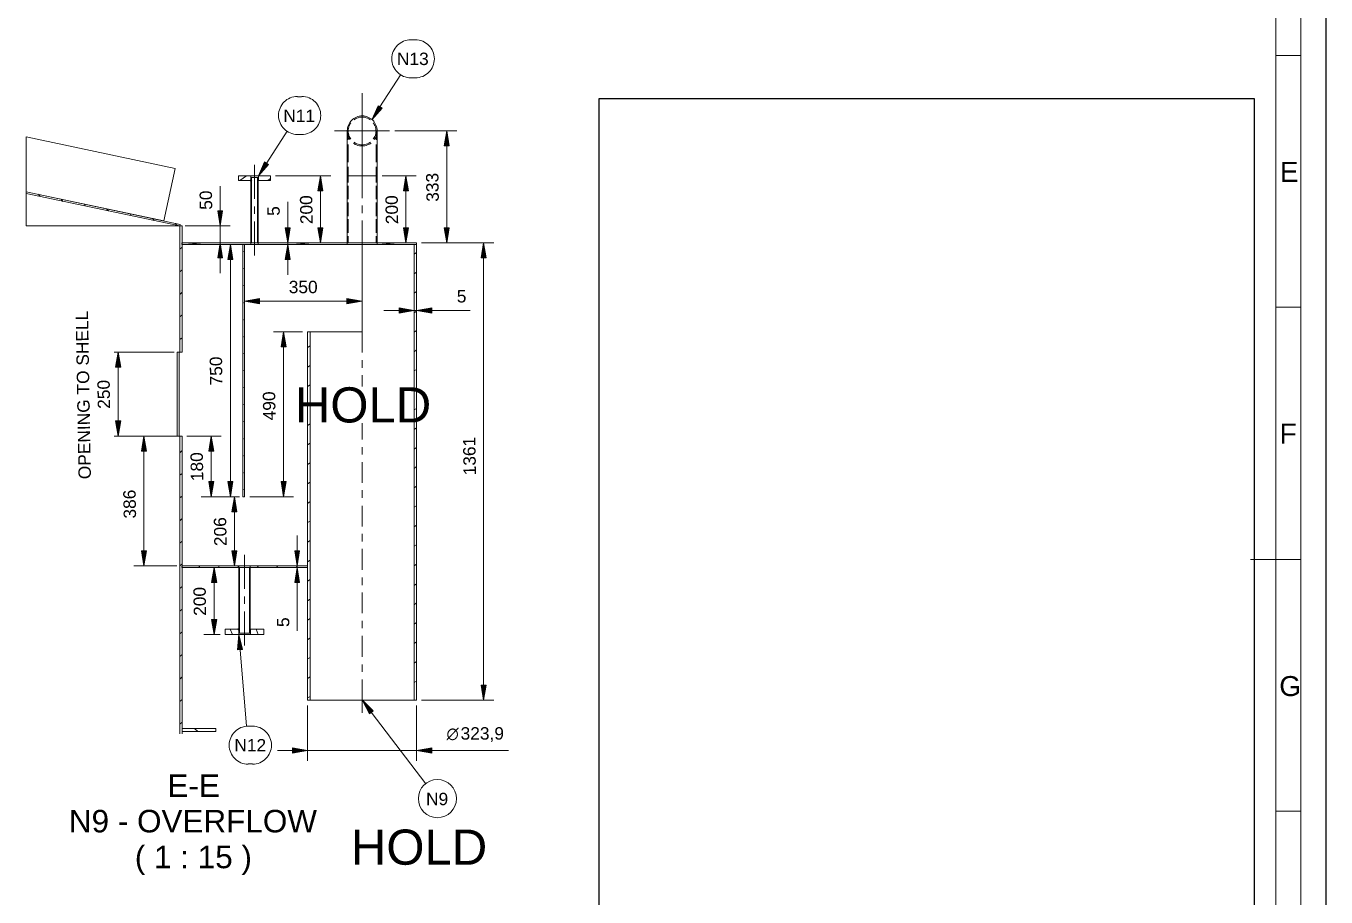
# Model space of a CAD drawing. Header units: millimetres. Extents: x 0 to 62767, y -13570 to 23963.
# Drawn here: x 17490 to 25227, y 6899 to 12084 of the extents above; entities that cross this region are included whole.
import ezdxf

# ---------------------------------------------------------------- set-up
doc = ezdxf.new("R2010")
doc.units = ezdxf.units.MM
picture_1 = doc.add_image_def('image1.jpg', size_in_pixel=(2555, 3985))

msp = doc.modelspace()

# ---------------------------------------------------------------- hatches: boundary and pattern name
h = msp.add_hatch(color=7)
h.dxf.hatch_style = 2
h.paths.add_polyline_path([(19584.762, 11609.523), (19548.571, 11525.715), (19609.523, 11594.286)])
h = msp.add_hatch(color=7)
h.dxf.hatch_style = 2
h.paths.add_polyline_path([(20007.618, 11369.524), (19994.285, 11459.047), (19979.048, 11369.524)])
h = msp.add_hatch(color=7)
h.dxf.hatch_style = 2
h.paths.add_polyline_path([(18908.571, 11276.19), (18872.38, 11192.381), (18933.332, 11259.047)])
h = msp.add_hatch(color=7)
edge = h.paths.add_edge_path()
edge.add_arc((18828.572, 11163.809), 7.619, 0, 360)
h = msp.add_hatch(color=7)
h.dxf.hatch_style = 2
h.paths.add_polyline_path([(19257.143, 11102.857), (19241.904, 11192.381), (19226.667, 11102.857)])
h = msp.add_hatch(color=7)
h.dxf.hatch_style = 2
h.paths.add_polyline_path([(19765.714, 11102.857), (19750.476, 11192.381), (19737.143, 11102.857)])
h = msp.add_hatch(color=7)
h.dxf.hatch_style = 2
h.paths.add_polyline_path([(18630.475, 10982.857), (18645.714, 10893.334), (18659.048, 10982.857)])
h = msp.add_hatch(color=7)
h.dxf.hatch_style = 2
h.paths.add_polyline_path([(19032.381, 10881.904), (19047.619, 10792.381), (19060.952, 10881.904)])
h = msp.add_hatch(color=7)
h.dxf.hatch_style = 2
h.paths.add_polyline_path([(19226.667, 10881.904), (19241.904, 10792.381), (19257.143, 10881.904)])
h = msp.add_hatch(color=7)
h.dxf.hatch_style = 2
h.paths.add_polyline_path([(19737.143, 10881.904), (19750.476, 10792.381), (19765.714, 10881.904)])
h = msp.add_hatch(color=7)
h.dxf.hatch_style = 2
h.paths.add_polyline_path([(19979.048, 10881.904), (19994.285, 10792.381), (20007.618, 10881.904)])
h = msp.add_hatch(color=7)
h.dxf.hatch_style = 2
h.paths.add_polyline_path([(18659.048, 10702.857), (18645.714, 10792.381), (18630.475, 10702.857)])
h = msp.add_hatch(color=7)
h.dxf.hatch_style = 2
h.paths.add_polyline_path([(18720, 10693.333), (18706.667, 10782.857), (18691.428, 10693.333)])
h = msp.add_hatch(color=7)
h.dxf.hatch_style = 2
h.paths.add_polyline_path([(19060.952, 10693.333), (19047.619, 10782.857), (19032.381, 10693.333)])
h = msp.add_hatch(color=7)
h.dxf.hatch_style = 2
h.paths.add_polyline_path([(20228.571, 10702.857), (20213.333, 10792.381), (20198.095, 10702.857)])
h = msp.add_hatch(color=7)
h.dxf.hatch_style = 2
h.paths.add_polyline_path([(18880, 10460.952), (18790.475, 10445.714), (18880, 10430.476)])
h = msp.add_hatch(color=7)
h.dxf.hatch_style = 2
h.paths.add_polyline_path([(19400, 10430.476), (19489.524, 10445.714), (19400, 10460.952)])
h = msp.add_hatch(color=7)
h.dxf.hatch_style = 2
h.paths.add_polyline_path([(19710.476, 10375.238), (19799.999, 10390.476), (19710.476, 10405.714)])
h = msp.add_hatch(color=7)
h.dxf.hatch_style = 2
h.paths.add_polyline_path([(19904.762, 10405.714), (19813.333, 10390.476), (19904.762, 10375.238)])
h = msp.add_hatch(color=7)
h.dxf.hatch_style = 2
h.paths.add_polyline_path([(19038.095, 10173.333), (19022.857, 10262.857), (19007.618, 10173.333)])
h = msp.add_hatch(color=7)
h.dxf.hatch_style = 2
h.paths.add_polyline_path([(18053.333, 10053.333), (18038.095, 10142.857), (18022.857, 10053.333)])
h = msp.add_hatch(color=7)
h.dxf.hatch_style = 2
h.paths.add_polyline_path([(18022.857, 9733.333), (18038.095, 9641.904), (18053.333, 9733.333)])
h = msp.add_hatch(color=7)
h.dxf.hatch_style = 2
h.paths.add_polyline_path([(18205.713, 9552.381), (18190.476, 9641.904), (18177.142, 9552.381)])
h = msp.add_hatch(color=7)
h.dxf.hatch_style = 2
h.paths.add_polyline_path([(18607.619, 9552.381), (18592.38, 9641.904), (18577.143, 9552.381)])
h = msp.add_hatch(color=7)
h.dxf.hatch_style = 2
h.paths.add_polyline_path([(18577.143, 9373.334), (18592.38, 9281.905), (18607.619, 9373.334)])
h = msp.add_hatch(color=7)
h.dxf.hatch_style = 2
h.paths.add_polyline_path([(18691.428, 9373.334), (18706.667, 9281.905), (18720, 9373.334)])
h = msp.add_hatch(color=7)
h.dxf.hatch_style = 2
h.paths.add_polyline_path([(19007.618, 9373.334), (19022.857, 9281.905), (19038.095, 9373.334)])
h = msp.add_hatch(color=7)
h.dxf.hatch_style = 2
h.paths.add_polyline_path([(18744.762, 9192.381), (18729.523, 9281.905), (18714.285, 9192.381)])
h = msp.add_hatch(color=7)
h.dxf.hatch_style = 2
h.paths.add_polyline_path([(18177.142, 8960), (18190.476, 8870.476), (18205.713, 8960)])
h = msp.add_hatch(color=7)
h.dxf.hatch_style = 2
h.paths.add_polyline_path([(18714.285, 8960), (18729.523, 8870.476), (18744.762, 8960)])
h = msp.add_hatch(color=7)
h.dxf.hatch_style = 2
h.paths.add_polyline_path([(19089.523, 8960), (19102.857, 8870.476), (19118.095, 8960)])
h = msp.add_hatch(color=7)
h.dxf.hatch_style = 2
h.paths.add_polyline_path([(18624.762, 8771.429), (18609.523, 8860.952), (18594.286, 8771.429)])
h = msp.add_hatch(color=7)
h.dxf.hatch_style = 2
h.paths.add_polyline_path([(19118.095, 8771.429), (19102.857, 8860.952), (19089.523, 8771.429)])
h = msp.add_hatch(color=7)
h.dxf.hatch_style = 2
h.paths.add_polyline_path([(18594.286, 8550.476), (18609.523, 8460.952), (18624.762, 8550.476)])
h = msp.add_hatch(color=7)
edge = h.paths.add_edge_path()
edge.add_arc((18756.19, 8493.333), 7.619, 0, 360)
h = msp.add_hatch(color=7)
h.dxf.hatch_style = 2
h.paths.add_polyline_path([(18779.047, 8373.334), (18756.19, 8460.952), (18748.571, 8369.523)])
h = msp.add_hatch(color=7)
h.dxf.hatch_style = 2
h.paths.add_polyline_path([(20198.095, 8160), (20213.333, 8070.476), (20228.571, 8160)])
h = msp.add_hatch(color=7)
h.dxf.hatch_style = 2
h.paths.add_polyline_path([(19556.191, 8007.619), (19489.524, 8070.476), (19533.333, 7990.476)])
h = msp.add_hatch(color=7)
h.dxf.hatch_style = 2
h.paths.add_polyline_path([(19076.19, 7756.191), (19165.714, 7771.429), (19076.19, 7786.667)])
h = msp.add_hatch(color=7)
h.dxf.hatch_style = 2
h.paths.add_polyline_path([(19904.762, 7786.667), (19813.333, 7771.429), (19904.762, 7756.191)])

# ---------------------------------------------------------------- linework, layer by layer
msp.add_line((25226.665, 17817.142), (25226.665, 0))
at = {"color": 7, "lineweight": 0}
for points in [[(25076.19, 17668.572), (25076.19, 150.476)], [(24927.618, 299.048), (24927.618, 17518.095)], [(19779.999, 12001.904), (19768.412, 12001.319), (19757.159, 11999.602), (19746.297, 11996.809), (19735.885, 11992.998), (19725.978, 11988.226), (19716.634, 11982.549), (19707.909, 11976.024), (19699.861, 11968.71), (19692.546, 11960.661), (19686.021, 11951.937), (19680.345, 11942.592), (19675.572, 11932.685), (19671.761, 11922.273), (19668.968, 11911.412), (19667.251, 11900.159), (19666.666, 11888.571), (19667.251, 11876.983), (19668.968, 11865.73), (19671.761, 11854.869), (19675.572, 11844.456), (19680.345, 11834.55), (19686.021, 11825.205), (19692.546, 11816.48), (19699.861, 11808.432), (19707.909, 11801.117), (19716.634, 11794.593), (19725.978, 11788.916), (19735.885, 11784.144), (19746.297, 11780.333), (19757.159, 11777.54), (19768.412, 11775.823), (19779.999, 11775.238)], [(19780.953, 12001.905), (19805.714, 12001.905)], [(19806.655, 11775.238), (19818.243, 11775.822), (19829.496, 11777.538), (19840.357, 11780.329), (19850.77, 11784.139), (19860.678, 11788.911), (19870.022, 11794.587), (19878.748, 11801.11), (19886.797, 11808.424), (19894.112, 11816.472), (19900.638, 11825.196), (19906.315, 11834.54), (19911.089, 11844.446), (19914.901, 11854.858), (19917.695, 11865.719), (19919.413, 11876.972), (19919.999, 11888.56), (19919.416, 11900.147), (19917.699, 11911.4), (19914.908, 11922.262), (19911.098, 11932.675), (19906.326, 11942.582), (19900.65, 11951.927), (19894.127, 11960.653), (19886.813, 11968.702), (19878.765, 11976.017), (19870.041, 11982.542), (19860.698, 11988.22), (19850.791, 11992.994), (19840.379, 11996.806), (19829.518, 11999.599), (19818.265, 12001.318), (19806.677, 12001.904)], [(24927.618, 11908.571), (25076.19, 11908.571)], [(19596.19, 11601.905), (19720, 11794.286)], [(19780.953, 11775.238), (19805.714, 11775.238)], [(19489.524, 11506.666), (19489.524, 11683.809)], [(19105.714, 11664.762), (19094.126, 11664.176), (19082.873, 11662.459), (19072.012, 11659.666), (19061.599, 11655.855), (19051.692, 11651.083), (19042.348, 11645.406), (19033.623, 11638.882), (19025.575, 11631.567), (19018.26, 11623.519), (19011.736, 11614.794), (19006.059, 11605.45), (19001.287, 11595.543), (18997.476, 11585.13), (18994.683, 11574.269), (18992.966, 11563.016), (18992.381, 11551.428), (18992.966, 11539.841), (18994.683, 11528.588), (18997.476, 11517.726), (19001.287, 11507.314), (19006.059, 11497.407), (19011.736, 11488.063), (19018.26, 11479.338), (19025.575, 11471.29), (19033.623, 11463.975), (19042.348, 11457.45), (19051.692, 11451.774), (19061.599, 11447.001), (19072.012, 11443.19), (19082.873, 11440.397), (19094.126, 11438.68), (19105.714, 11438.095)], [(19104.762, 11662.857), (19129.523, 11662.857)], [(19130.465, 11438.095), (19142.053, 11438.679), (19153.306, 11440.395), (19164.168, 11443.187), (19174.581, 11446.997), (19184.488, 11451.768), (19193.833, 11457.444), (19202.559, 11463.968), (19210.607, 11471.282), (19217.923, 11479.329), (19224.448, 11488.053), (19230.126, 11497.397), (19234.899, 11507.303), (19238.711, 11517.716), (19241.505, 11528.577), (19243.224, 11539.829), (19243.81, 11551.417), (19243.226, 11563.005), (19241.51, 11574.258), (19238.718, 11585.119), (19234.908, 11595.532), (19230.137, 11605.44), (19224.461, 11614.785), (19217.937, 11623.51), (19210.624, 11631.559), (19202.576, 11638.875), (19193.852, 11645.4), (19184.508, 11651.077), (19174.602, 11655.851), (19164.189, 11659.663), (19153.328, 11662.457), (19142.076, 11664.175), (19130.488, 11664.762)], [(19489.524, 11308.572), (19489.524, 11459.047), (19489.524, 11622.857)], [(19579.047, 11459.991), (19578.591, 11469.047), (19577.249, 11477.841), (19575.068, 11486.329), (19572.09, 11494.467), (19568.361, 11502.21), (19563.925, 11509.513), (19558.827, 11516.332), (19553.111, 11522.623), (19546.822, 11528.34), (19540.004, 11533.439), (19532.702, 11537.877), (19524.96, 11541.607), (19516.823, 11544.586), (19508.335, 11546.77), (19499.54, 11548.113), (19490.485, 11548.571), (19481.429, 11548.115), (19472.634, 11546.773), (19464.146, 11544.592), (19456.008, 11541.614), (19448.265, 11537.885), (19440.962, 11533.449), (19434.143, 11528.351), (19427.853, 11522.635), (19422.135, 11516.346), (19417.036, 11509.528), (19412.599, 11502.226), (19408.868, 11494.484), (19405.889, 11486.346), (19403.705, 11477.858), (19402.362, 11469.064), (19401.904, 11460.008)], [(19441.905, 11525.715), (19443.809, 11527.619), (19451.429, 11531.428), (19459.047, 11535.237), (19466.666, 11537.143), (19474.285, 11540.952), (19481.905, 11540.952), (19489.524, 11540.952), (19497.142, 11540.952), (19506.666, 11540.952), (19514.285, 11537.143), (19521.904, 11535.237), (19529.524, 11531.428), (19535.237, 11527.619), (19539.047, 11525.715)], [(19596.19, 11601.905), (19548.571, 11525.715)], [(18921.904, 11268.571), (19043.809, 11457.142)], [(19325.714, 11459.047), (19489.524, 11459.047), (19653.333, 11459.047)], [(19419.047, 11407.619), (19415.238, 11411.428), (19409.523, 11419.047), (19407.619, 11426.666), (19403.81, 11434.286), (19401.904, 11441.905), (19401.904, 11451.429), (19401.904, 11459.047)], [(19401.904, 10792.381), (19401.904, 11192.381), (19401.904, 11459.047)], [(19407.619, 11459.047), (19407.619, 11466.666), (19409.523, 11474.285), (19411.428, 11483.809), (19413.334, 11491.428), (19417.143, 11497.142), (19420.952, 11504.761), (19422.856, 11506.666)], [(19422.856, 11411.428), (19420.952, 11413.334), (19417.143, 11420.953), (19413.334, 11426.666), (19411.428, 11434.286), (19409.523, 11443.809), (19407.619, 11451.429), (19407.619, 11459.047)], [(19407.619, 11405.714), (19407.619, 11459.047)], [(19489.524, 11415.238), (19489.524, 11460.953)], [(19556.191, 11506.666), (19558.095, 11504.761), (19561.904, 11497.142), (19565.714, 11491.428), (19569.523, 11483.809), (19571.428, 11474.285), (19571.428, 11466.666), (19573.334, 11459.047), (19571.428, 11451.429), (19571.428, 11443.809), (19569.523, 11434.286), (19565.714, 11426.666), (19561.904, 11420.953), (19558.095, 11413.334), (19556.191, 11411.428)], [(19579.047, 11459.047), (19579.047, 11451.429), (19577.143, 11441.905), (19575.238, 11434.286), (19573.334, 11426.666), (19569.523, 11419.047), (19565.714, 11411.428), (19561.904, 11407.619)], [(19573.334, 11405.714), (19573.334, 11459.047)], [(19579.047, 11192.381), (19579.047, 11459.047)], [(19683.809, 11459.047), (20053.333, 11459.047)], [(19994.285, 11369.524), (19994.285, 11459.047)], [(19104.762, 11438.095), (19129.523, 11438.095)], [(19407.619, 11272.381), (19407.619, 11379.047)], [(19542.857, 11386.667), (19537.143, 11382.858), (19529.524, 11379.047), (19521.904, 11377.143), (19514.285, 11373.333), (19506.666, 11371.428), (19499.048, 11371.428), (19489.524, 11369.524), (19481.905, 11371.428), (19474.285, 11371.428), (19464.762, 11373.333), (19457.142, 11377.143), (19449.523, 11379.047), (19443.809, 11382.858), (19438.095, 11386.667)], [(19539.047, 11392.38), (19535.237, 11390.476), (19529.524, 11386.667), (19521.904, 11382.858), (19514.285, 11380.952), (19506.666, 11379.047), (19497.142, 11377.143), (19489.524, 11377.143), (19481.905, 11377.143), (19474.285, 11379.047), (19466.666, 11380.952), (19459.047, 11382.858), (19451.429, 11386.667), (19443.809, 11390.476), (19441.905, 11392.38)], [(19573.334, 11272.381), (19573.334, 11379.047)], [(19489.524, 11192.381), (19489.524, 11371.428)], [(19994.285, 11369.524), (19994.285, 10881.904)], [(18849.524, 11182.857), (18849.524, 11257.143)], [(18921.904, 11268.571), (18872.38, 11192.381)], [(19407.619, 11192.381), (19407.619, 11245.714)], [(19573.334, 11192.381), (19573.334, 11245.714)], [(18828.572, 11192.381), (18872.38, 11192.381)], [(18832.381, 11182.857), (18828.572, 11182.857)], [(18828.572, 11182.857), (18828.572, 10792.381)], [(18832.381, 10792.381), (18832.381, 11182.857)], [(18832.381, 11182.857), (18866.667, 11182.857)], [(18849.524, 11055.238), (18849.524, 11182.857)], [(18870.476, 11182.857), (18866.667, 11182.857)], [(18866.667, 11182.857), (18866.667, 10792.381)], [(18870.476, 10792.381), (18870.476, 11182.857)], [(18870.476, 11163.809), (18872.38, 11163.809)], [(18975.238, 11192.381), (19302.857, 11192.381)], [(19241.904, 11102.857), (19241.904, 11192.381)], [(19401.904, 11192.381), (19579.047, 11192.381)], [(19407.619, 11152.381), (19407.619, 11192.381)], [(19489.524, 11059.047), (19489.524, 11192.381)], [(19573.334, 11152.381), (19573.334, 11192.381)], [(19579.047, 10792.381), (19579.047, 11192.381)], [(19609.523, 11192.381), (19811.429, 11192.381)], [(19750.476, 11102.857), (19750.476, 11192.381)], [(17489.524, 10893.334), (18405.714, 10893.334), (17489.524, 11087.619)], [(18645.714, 11129.524), (18645.714, 11072.38)], [(18645.714, 10982.857), (18645.714, 11072.38)], [(19241.904, 10881.904), (19241.904, 11102.857)], [(19407.619, 11053.334), (19407.619, 11133.333)], [(19573.334, 11053.334), (19573.334, 11133.333)], [(19750.476, 11102.857), (19750.476, 10881.904)], [(18849.524, 10965.714), (18849.524, 11009.524)], [(19047.619, 11036.191), (19047.619, 10973.333)], [(19407.619, 10952.381), (19407.619, 11032.381)], [(19489.524, 10969.524), (19489.524, 11015.237)], [(19573.334, 10952.381), (19573.334, 11032.381)], [(18645.714, 10982.857), (18645.714, 10893.334)], [(18849.524, 10792.381), (18849.524, 10919.999)], [(19047.619, 10881.904), (19047.619, 10973.333)], [(19407.619, 10853.333), (19407.619, 10933.333)], [(19489.524, 10792.381), (19489.524, 10925.714)], [(19573.334, 10853.333), (19573.334, 10933.333)], [(18419.047, 10893.334), (18405.714, 10893.334), (18405.714, 10142.857)], [(18419.047, 10142.857), (18419.047, 10893.334)], [(18436.19, 10893.334), (18704.761, 10893.334)], [(18645.714, 10893.334), (18645.714, 10792.381)], [(19047.619, 10881.904), (19047.619, 10792.381)], [(19241.904, 10881.904), (19241.904, 10792.381)], [(19407.619, 10792.381), (19407.619, 10832.38)], [(19573.334, 10792.381), (19573.334, 10832.38)], [(19750.476, 10881.904), (19750.476, 10792.381)], [(19994.285, 10881.904), (19994.285, 10792.381)], [(18645.714, 10702.857), (18645.714, 10792.381)], [(18759.999, 10782.857), (18674.285, 10782.857)], [(18706.667, 10792.381), (18847.619, 10792.381)], [(18706.667, 10693.333), (18706.667, 10782.857)], [(18828.572, 10792.381), (18832.381, 10792.381)], [(18828.572, 10782.857), (18870.476, 10782.857)], [(18832.381, 10792.381), (18866.667, 10792.381)], [(18849.524, 10718.095), (18849.524, 10792.381)], [(18853.333, 10792.381), (19302.857, 10792.381)], [(18866.667, 10792.381), (18870.476, 10792.381)], [(19000, 10792.381), (19106.666, 10792.381)], [(19000, 10782.857), (19106.666, 10782.857)], [(19047.619, 10792.381), (19047.619, 10782.857)], [(19047.619, 10693.333), (19047.619, 10782.857)], [(19401.904, 10792.381), (19579.047, 10792.381)], [(19401.904, 10782.857), (19579.047, 10782.857)], [(19489.524, 10718.095), (19489.524, 10792.381)], [(19489.524, 10782.857), (19489.524, 10262.857)], [(19843.809, 10792.381), (20274.286, 10792.381)], [(19843.809, 10792.381), (20053.333, 10792.381)], [(20213.333, 10702.857), (20213.333, 10792.381)], [(18645.714, 10702.857), (18645.714, 10613.333)], [(18706.667, 9373.334), (18706.667, 10693.333)], [(19047.619, 10693.333), (19047.619, 10601.905)], [(20213.333, 10702.857), (20213.333, 8160)], [(19489.524, 10598.095), (19489.524, 10521.905)], [(18880, 10445.714), (18790.475, 10445.714)], [(18880, 10445.714), (19400, 10445.714)], [(19400, 10445.714), (19489.524, 10445.714)], [(19489.524, 10521.905), (19489.524, 10398.095)], [(19710.476, 10390.476), (19619.047, 10390.476)], [(19710.476, 10390.476), (19799.999, 10390.476)], [(19799.999, 10390.476), (19813.333, 10390.476)], [(19904.762, 10390.476), (19813.333, 10390.476)], [(19904.762, 10390.476), (19994.285, 10390.476), (20133.333, 10390.476)], [(24927.618, 10409.524), (25076.19, 10409.524)], [(19489.524, 10354.285), (19489.524, 10308.571)], [(19135.238, 10262.857), (18961.905, 10262.857)], [(19022.857, 10173.333), (19022.857, 10262.857)], [(19180.952, 10262.857), (19489.524, 10262.857)], [(19489.524, 10264.762), (19489.524, 10140.952)], [(18371.428, 10142.857), (18015.237, 10142.857)], [(18038.095, 10053.333), (18038.095, 10142.857)], [(18388.571, 10142.857), (18405.714, 10142.857)], [(18388.571, 10142.857), (18388.571, 9641.904), (18405.714, 9641.904)], [(18401.904, 10142.857), (18401.904, 9641.904)], [(18405.714, 10142.857), (18419.047, 10142.857)], [(19022.857, 9373.334), (19022.857, 10173.333)], [(19489.524, 10095.238), (19489.524, 10049.524)], [(18038.095, 9733.333), (18038.095, 10053.333)], [(19489.524, 10005.714), (19489.524, 9937.143)], [(18038.095, 9733.333), (18038.095, 9641.904)], [(19489.524, 9720), (19489.524, 9622.857)], [(18371.428, 9641.904), (18015.237, 9641.904)], [(18388.571, 9641.904), (18131.429, 9641.904)], [(18190.476, 9552.381), (18190.476, 9641.904)], [(18419.047, 7870.476), (18419.047, 9641.904), (18405.714, 9641.904), (18405.714, 7870.476)], [(18447.619, 9641.904), (18651.429, 9641.904)], [(18592.38, 9552.381), (18592.38, 9641.904)], [(18190.476, 9552.381), (18190.476, 8960)], [(18592.38, 9552.381), (18592.38, 9373.334)], [(19489.524, 9577.142), (19489.524, 9533.333)], [(19489.524, 9487.619), (19489.524, 9363.809)], [(18592.38, 9373.334), (18592.38, 9281.905)], [(18706.667, 9373.334), (18706.667, 9281.905)], [(19022.857, 9373.334), (19022.857, 9281.905)], [(19489.524, 9320), (19489.524, 9274.285)], [(18750.476, 9281.905), (18531.428, 9281.905)], [(18759.999, 9281.905), (18645.714, 9281.905)], [(18750.476, 9281.905), (18670.476, 9281.905)], [(18729.523, 9192.381), (18729.523, 9281.905)], [(18820.952, 9281.905), (19081.904, 9281.905)], [(19489.524, 9228.571), (19489.524, 9104.762)], [(18729.523, 9192.381), (18729.523, 8960)], [(19489.524, 9060.952), (19489.524, 9015.238)], [(19102.857, 8960), (19102.857, 9051.428)], [(18190.476, 8960), (18190.476, 8870.476)], [(18729.523, 8960), (18729.523, 8870.476)], [(18790.475, 8860.952), (18790.475, 8935.238)], [(19102.857, 8960), (19102.857, 8870.476)], [(19489.524, 8971.428), (19489.524, 8847.619)], [(25076.19, 8908.571), (24777.142, 8908.571)], [(18386.667, 8870.476), (18131.429, 8870.476)], [(18609.523, 8771.429), (18609.523, 8860.952)], [(18786.666, 8870.476), (18670.476, 8870.476)], [(18756.19, 8870.476), (18822.857, 8870.476)], [(18759.999, 8860.952), (18819.048, 8860.952)], [(18790.475, 8733.333), (18790.475, 8860.952)], [(18794.286, 8870.476), (18792.381, 8870.476)], [(19102.857, 8870.476), (19102.857, 8860.952)], [(19102.857, 8771.429), (19102.857, 8860.952)], [(18609.523, 8771.429), (18609.523, 8550.476)], [(19102.857, 8771.429), (19102.857, 8680), (19102.857, 8483.809)], [(19489.524, 8801.905), (19489.524, 8756.191)], [(18790.475, 8643.81), (18790.475, 8687.619)], [(19489.524, 8712.381), (19489.524, 8588.571)], [(18790.475, 8470.476), (18790.475, 8598.095)], [(18609.523, 8550.476), (18609.523, 8460.952)], [(19489.524, 8542.857), (19489.524, 8499.047)], [(18645.714, 8460.952), (18548.571, 8460.952)], [(18756.19, 8460.952), (18824.761, 8460.952)], [(18763.81, 8371.428), (18756.19, 8460.952)], [(18759.999, 8470.476), (18819.048, 8470.476)], [(18790.475, 8396.19), (18790.475, 8470.476)], [(18822.857, 8493.333), (18824.761, 8493.333)], [(19489.524, 8453.334), (19489.524, 8329.524)], [(18763.81, 8371.428), (18801.905, 7916.191)], [(19489.524, 8283.81), (19489.524, 8240)], [(19489.524, 8194.285), (19489.524, 8070.476)], [(20213.333, 8160), (20213.333, 8070.476)], [(19180.952, 8070.476), (19799.999, 8070.476)], [(19489.524, 8070.476), (19489.524, 7996.19)], [(19556.191, 8007.619), (19493.333, 8068.571)], [(19493.333, 8066.666), (19544.761, 8000), (19868.571, 7573.333)], [(19493.333, 8064.762), (19533.333, 7990.476)], [(19843.809, 8070.476), (20274.286, 8070.476)], [(19165.714, 8040), (19165.714, 7710.476)], [(19533.333, 7990.476), (19556.191, 8007.619)], [(19813.333, 8040), (19813.333, 7710.476)], [(18812.381, 7916.19), (18800.793, 7915.605), (18789.54, 7913.888), (18778.679, 7911.095), (18768.266, 7907.284), (18758.359, 7902.512), (18749.015, 7896.835), (18740.29, 7890.311), (18732.242, 7882.996), (18724.927, 7874.948), (18718.403, 7866.223), (18712.726, 7856.878), (18707.954, 7846.971), (18704.143, 7836.559), (18701.35, 7825.698), (18699.633, 7814.445), (18699.048, 7802.857), (18699.633, 7791.269), (18701.35, 7780.016), (18704.143, 7769.155), (18707.954, 7758.743), (18712.726, 7748.836), (18718.403, 7739.491), (18724.927, 7730.766), (18732.242, 7722.718), (18740.29, 7715.404), (18749.015, 7708.879), (18758.359, 7703.202), (18768.266, 7698.43), (18778.679, 7694.619), (18789.54, 7691.826), (18800.793, 7690.109), (18812.381, 7689.524)], [(18811.429, 7916.191), (18838.094, 7916.191)], [(18837.131, 7689.524), (18848.719, 7690.108), (18859.972, 7691.824), (18870.834, 7694.616), (18881.246, 7698.426), (18891.154, 7703.197), (18900.499, 7708.873), (18909.224, 7715.396), (18917.273, 7722.71), (18924.589, 7730.758), (18931.114, 7739.482), (18936.792, 7748.826), (18941.565, 7758.732), (18945.377, 7769.144), (18948.171, 7780.005), (18949.889, 7791.258), (18950.476, 7802.846), (18949.892, 7814.433), (18948.176, 7825.687), (18945.384, 7836.548), (18941.574, 7846.961), (18936.802, 7856.868), (18931.127, 7866.213), (18924.603, 7874.939), (18917.289, 7882.988), (18909.242, 7890.303), (18900.518, 7896.828), (18891.174, 7902.506), (18881.267, 7907.28), (18870.855, 7911.092), (18859.994, 7913.886), (18848.741, 7915.604), (18837.154, 7916.19)], [(19076.19, 7771.429), (18986.666, 7771.429)], [(19076.19, 7771.429), (19165.714, 7771.429)], [(19813.333, 7771.429), (19165.714, 7771.429)], [(19904.762, 7771.429), (19813.333, 7771.429)], [(19904.762, 7771.429), (19994.285, 7771.429)], [(20361.904, 7771.429), (19994.285, 7771.429)], [(18811.429, 7691.429), (18838.094, 7691.429)], [(24927.618, 7409.524), (25076.19, 7409.524)]]:
    msp.add_lwpolyline(points, dxfattribs=at)
for points in [[(19584.762, 11609.523), (19548.571, 11525.715), (19609.523, 11594.286)], [(20007.618, 11369.524), (19994.285, 11459.047), (19979.048, 11369.524)], [(18377.143, 11236.19), (17489.524, 11424.762), (17489.524, 11097.143), (18310.476, 10923.81)], [(18908.571, 11276.19), (18872.38, 11192.381), (18933.332, 11259.047)], [(18828.572, 11163.809), (18828.572, 11192.381), (18754.286, 11192.381), (18754.286, 11163.809)], [(18872.38, 11192.381), (18872.38, 11163.809), (18944.762, 11163.809), (18944.762, 11192.381)], [(19257.143, 11102.857), (19241.904, 11192.381), (19226.667, 11102.857)], [(19765.714, 11102.857), (19750.476, 11192.381), (19737.143, 11102.857)], [(18405.714, 10893.334), (18407.619, 10902.856), (17489.524, 11097.143), (17489.524, 11087.619), (17489.524, 10893.334)], [(18630.475, 10982.857), (18645.714, 10893.334), (18659.048, 10982.857)], [(19032.381, 10881.904), (19047.619, 10792.381), (19060.952, 10881.904)], [(19226.667, 10881.904), (19241.904, 10792.381), (19257.143, 10881.904)], [(19737.143, 10881.904), (19750.476, 10792.381), (19765.714, 10881.904)], [(19979.048, 10881.904), (19994.285, 10792.381), (20007.618, 10881.904)], [(18417.143, 10792.381), (18417.143, 10782.857), (18828.572, 10782.857), (18828.572, 10792.381)], [(18659.048, 10702.857), (18645.714, 10792.381), (18630.475, 10702.857)], [(18720, 10693.333), (18706.667, 10782.857), (18691.428, 10693.333)], [(18780.953, 9281.905), (18790.475, 9281.905), (18790.475, 10782.857), (18780.953, 10782.857)], [(18870.476, 10792.381), (18870.476, 10782.857), (19401.904, 10782.857), (19401.904, 10792.381)], [(19060.952, 10693.333), (19047.619, 10782.857), (19032.381, 10693.333)], [(19813.333, 10782.857), (19813.333, 10792.381), (19579.047, 10792.381), (19579.047, 10782.857)], [(19799.999, 10782.857), (19799.999, 8070.476), (19813.333, 8070.476), (19813.333, 10782.857)], [(20228.571, 10702.857), (20213.333, 10792.381), (20198.095, 10702.857)], [(18880, 10460.952), (18790.475, 10445.714), (18880, 10430.476)], [(19400, 10430.476), (19489.524, 10445.714), (19400, 10460.952)], [(19710.476, 10375.238), (19799.999, 10390.476), (19710.476, 10405.714)], [(19904.762, 10405.714), (19813.333, 10390.476), (19904.762, 10375.238)], [(19038.095, 10173.333), (19022.857, 10262.857), (19007.618, 10173.333)], [(19180.952, 8070.476), (19180.952, 10262.857), (19165.714, 10262.857), (19165.714, 8070.476)], [(18053.333, 10053.333), (18038.095, 10142.857), (18022.857, 10053.333)], [(18022.857, 9733.333), (18038.095, 9641.904), (18053.333, 9733.333)], [(18205.713, 9552.381), (18190.476, 9641.904), (18177.142, 9552.381)], [(18607.619, 9552.381), (18592.38, 9641.904), (18577.143, 9552.381)], [(18577.143, 9373.334), (18592.38, 9281.905), (18607.619, 9373.334)], [(18691.428, 9373.334), (18706.667, 9281.905), (18720, 9373.334)], [(19007.618, 9373.334), (19022.857, 9281.905), (19038.095, 9373.334)], [(18744.762, 9192.381), (18729.523, 9281.905), (18714.285, 9192.381)], [(18177.142, 8960), (18190.476, 8870.476), (18205.713, 8960)], [(18714.285, 8960), (18729.523, 8870.476), (18744.762, 8960)], [(19089.523, 8960), (19102.857, 8870.476), (19118.095, 8960)], [(18417.143, 8870.476), (18417.143, 8860.952), (18756.19, 8860.952), (18756.19, 8870.476)], [(18624.762, 8771.429), (18609.523, 8860.952), (18594.286, 8771.429)], [(18756.19, 8860.952), (18756.19, 8470.476), (18759.999, 8470.476), (18759.999, 8860.952)], [(18822.857, 8470.476), (18822.857, 8860.952), (18819.048, 8860.952), (18819.048, 8470.476)], [(19165.714, 8860.952), (19165.714, 8870.476), (18822.857, 8870.476), (18822.857, 8860.952)], [(19118.095, 8771.429), (19102.857, 8860.952), (19089.523, 8771.429)], [(18594.286, 8550.476), (18609.523, 8460.952), (18624.762, 8550.476)], [(18756.19, 8460.952), (18756.19, 8493.333), (18674.285, 8493.333), (18674.285, 8460.952)], [(18779.047, 8373.334), (18756.19, 8460.952), (18748.571, 8369.523)], [(18824.761, 8493.333), (18824.761, 8460.952), (18904.762, 8460.952), (18904.762, 8493.333)], [(20198.095, 8160), (20213.333, 8070.476), (20228.571, 8160)], [(18419.047, 7902.857), (18419.047, 7883.81), (18619.047, 7883.81), (18619.047, 7902.857)], [(19076.19, 7756.191), (19165.714, 7771.429), (19076.19, 7786.667)], [(19904.762, 7786.667), (19813.333, 7771.429), (19904.762, 7756.191)]]:
    msp.add_lwpolyline(points, close=True, dxfattribs=at)
at = {"color": 179, "lineweight": 0, "true_color": 0x1e1e47}
for points in [[(18801.905, 11192.381), (18761.904, 11163.809)], [(18944.762, 11175.239), (18929.523, 11163.809)], [(17571.428, 11070.476), (17563.81, 11081.904)], [(18832.381, 11097.143), (18828.572, 11095.238)], [(18870.476, 11123.809), (18866.667, 11121.905)], [(17708.571, 11040), (17699.048, 11053.334)], [(17843.809, 11011.428), (17836.19, 11024.761)], [(17980.952, 10982.857), (17971.429, 10994.285)], [(18870.476, 11007.619), (18866.667, 11005.715)], [(18116.19, 10954.286), (18108.571, 10965.714)], [(18251.428, 10925.714), (18243.81, 10937.143)], [(18832.381, 10980.952), (18828.572, 10979.048)], [(18388.571, 10897.143), (18379.047, 10908.571)], [(18405.714, 10891.428), (18407.619, 10893.334)], [(18832.381, 10866.667), (18828.572, 10862.857)], [(18870.476, 10893.334), (18866.667, 10889.524)], [(18405.714, 10756.191), (18419.047, 10767.619)], [(18552.38, 10792.381), (18432.381, 10782.857)], [(19196.191, 10792.381), (19076.19, 10782.857)], [(19704.761, 10792.381), (19584.762, 10782.857)], [(18790.475, 10742.857), (18780.953, 10739.048)], [(19813.333, 10735.238), (19799.999, 10725.714)], [(18405.714, 10620.952), (18419.047, 10632.381)], [(18790.475, 10641.904), (18780.953, 10638.095)], [(19813.333, 10619.047), (19799.999, 10609.523)], [(18790.475, 10539.047), (18780.953, 10537.143)], [(18405.714, 10485.714), (18419.047, 10499.047)], [(19813.333, 10502.857), (19799.999, 10493.333)], [(18790.475, 10438.095), (18780.953, 10434.285)], [(19813.333, 10386.666), (19799.999, 10377.143)], [(18405.714, 10352.381), (18419.047, 10363.809)], [(18790.475, 10337.143), (18780.953, 10333.333)], [(18405.714, 10217.143), (18419.047, 10228.571)], [(18790.475, 10236.19), (18780.953, 10232.381)], [(19813.333, 10270.476), (19799.999, 10260.952)], [(19180.952, 10179.047), (19165.714, 10169.524)], [(19813.333, 10156.19), (19799.999, 10144.762)], [(18790.475, 10135.238), (18780.953, 10131.428)], [(19180.952, 10062.857), (19165.714, 10053.333)], [(18790.475, 10034.285), (18780.953, 10030.476)], [(19813.333, 10040), (19799.999, 10030.476)], [(18790.475, 9933.333), (18780.953, 9929.524)], [(19180.952, 9948.571), (19165.714, 9937.143)], [(19813.333, 9923.809), (19799.999, 9914.286)], [(18790.475, 9832.38), (18780.953, 9828.571)], [(19180.952, 9832.38), (19165.714, 9822.857)], [(19813.333, 9807.619), (19799.999, 9798.095)], [(18790.475, 9729.524), (18780.953, 9727.619)], [(19180.952, 9716.19), (19165.714, 9706.667)], [(19813.333, 9691.429), (19799.999, 9681.905)], [(18790.475, 9628.571), (18780.953, 9624.762)], [(19180.952, 9600), (19165.714, 9590.476)], [(18405.714, 9542.857), (18419.047, 9556.19)], [(18790.475, 9527.619), (18780.953, 9523.809)], [(19813.333, 9575.238), (19799.999, 9565.714)], [(19180.952, 9483.809), (19165.714, 9474.286)], [(19813.333, 9460.952), (19799.999, 9449.523)], [(18405.714, 9409.524), (18419.047, 9420.953)], [(18790.475, 9426.667), (18780.953, 9422.857)], [(19180.952, 9367.619), (19165.714, 9358.095)], [(18405.714, 9274.285), (18419.047, 9285.714)], [(18790.475, 9325.714), (18780.953, 9321.904)], [(19813.333, 9344.762), (19799.999, 9335.238)], [(19180.952, 9253.333), (19165.714, 9241.904)], [(19813.333, 9228.571), (19799.999, 9219.048)], [(18405.714, 9139.048), (18419.047, 9152.381)], [(19180.952, 9137.143), (19165.714, 9127.619)], [(19813.333, 9112.381), (19799.999, 9102.857)], [(18405.714, 9005.714), (18419.047, 9017.143)], [(19180.952, 9020.952), (19165.714, 9011.429)], [(19813.333, 8996.19), (19799.999, 8986.666)], [(19180.952, 8904.762), (19165.714, 8895.238)], [(18405.714, 8870.476), (18419.047, 8881.905)], [(18523.809, 8860.952), (18518.095, 8870.476)], [(18639.999, 8860.952), (18634.285, 8870.476)], [(18756.19, 8860.952), (18750.476, 8870.476)], [(18872.38, 8860.952), (18864.761, 8870.476)], [(18988.572, 8860.952), (18980.952, 8870.476)], [(19104.762, 8860.952), (19097.143, 8870.476)], [(19813.333, 8880), (19799.999, 8870.476)], [(18405.714, 8735.238), (18419.047, 8746.667)], [(18822.857, 8716.19), (18819.048, 8763.809)], [(19180.952, 8788.572), (19165.714, 8779.047)], [(19813.333, 8763.809), (19799.999, 8754.286)], [(18759.999, 8641.904), (18756.19, 8689.523)], [(19180.952, 8672.381), (19165.714, 8662.857)], [(18405.714, 8600), (18419.047, 8613.333)], [(19813.333, 8649.524), (19799.999, 8638.095)], [(19180.952, 8556.19), (19165.714, 8546.666)], [(19813.333, 8533.333), (19799.999, 8523.809)], [(18405.714, 8466.666), (18419.047, 8478.095)], [(18718.095, 8460.952), (18704.761, 8493.333)], [(18870.476, 8460.952), (18859.048, 8493.333)], [(19180.952, 8441.905), (19165.714, 8430.476)], [(19813.333, 8417.143), (19799.999, 8407.619)], [(18405.714, 8331.429), (18419.047, 8342.857)], [(19180.952, 8325.714), (19165.714, 8316.19)], [(19813.333, 8300.952), (19799.999, 8291.428)], [(18405.714, 8196.19), (18419.047, 8209.524)], [(19180.952, 8209.524), (19165.714, 8200)], [(19813.333, 8184.762), (19799.999, 8175.238)], [(18405.714, 8062.857), (18419.047, 8074.286)], [(19180.952, 8093.333), (19165.714, 8083.809)], [(18405.714, 7927.619), (18419.047, 7939.047)], [(18512.381, 7883.81), (18493.333, 7902.857)]]:
    msp.add_lwpolyline(points, dxfattribs=at)
at = {"color": 7, "lineweight": 0}
msp.add_circle((19938.095, 7484.762), 113.334, dxfattribs=at)

# ---------------------------------------------------------------- texts
at = {"color": 7, "attachment_point": 1}
for s, insert, char_height in [('{\\fArial|b0|i0|c0;N13}', (19697.143, 11925.263), 73.83514), ('{\\fArial|b0|i0|c0;N11}', (19020.951, 11586.216), 73.83514), ('{\\fArial|b0|i0|c0;E}', (24952.381, 11275.147), 118.95664), ('{\\fArial|b0|i0|c0;350}', (19053.333, 10567.168), 73.83514), ('{\\fArial|b0|i0|c0;5}', (20053.333, 10511.93), 73.83514), ('{\\fArial|b0|i0|c0;HOLD}', (19089.523, 9933.009), 209.19961), ('{\\fArial|b0|i0|c0;F}', (24950.477, 9717.052), 118.95664), ('{\\fArial|b0|i0|c0;G}', (24948.569, 8214.195), 118.95664), ('{\\fAIGDT|b0|i0|c0;n}', (19992.381, 7905.924), 69.73318), ('{\\fArial|b0|i0|c0;323,9}', (20076.19, 7910.026), 73.83514), ('{\\fArial|b0|i0|c0;N12}', (18729.522, 7839.549), 73.83514), ('{\\fArial|b0|i0|c0;E-E}', (18331.427, 7629.235), 133.99712), ('{\\fArial|b0|i0|c0;N9}', (19870.475, 7519.549), 73.83514), ('{\\fArial|b0|i0|c0;N9 - OVERFLOW}', (17744.762, 7417.807), 133.99712), ('{\\fArial|b0|i0|c0;HOLD}', (19422.856, 7300.628), 209.19961), ('{\\fArial|b0|i0|c0;( 1 : 15 )}', (18137.142, 7204.473), 133.99712)]:
    msp.add_mtext(s, dxfattribs=dict(at, insert=insert, char_height=char_height))
at = {"color": 7, "char_height": 73.83535, "attachment_point": 1, "rotation": 91}
for s, insert in [('{\\fArial|b0|i0|c0;333}', (19872.842, 11036.806)), ('{\\fArial|b0|i0|c0;50}', (18524.272, 10989.187)), ('{\\fArial|b0|i0|c0;200}', (19122.366, 10903.473)), ('{\\fArial|b0|i0|c0;200}', (19630.937, 10903.473)), ('{\\fArial|b0|i0|c0;5}', (18926.176, 10952.998)), ('{\\fArial|b0|i0|c0;OPENING TO SHELL}', (17802.366, 9385.378)), ('{\\fArial|b0|i0|c0;750}', (18585.224, 9943.473)), ('{\\fArial|b0|i0|c0;250}', (17916.652, 9804.426)), ('{\\fArial|b0|i0|c0;490}', (18901.413, 9735.854)), ('{\\fArial|b0|i0|c0;1361}', (20093.795, 9408.235)), ('{\\fArial|b0|i0|c0;180}', (18470.936, 9373.95)), ('{\\fArial|b0|i0|c0;386}', (18070.938, 9151.092)), ('{\\fArial|b0|i0|c0;206}', (18609.984, 8987.282)), ('{\\fArial|b0|i0|c0;200}', (18488.08, 8572.044)), ('{\\fArial|b0|i0|c0;5}', (18983.318, 8505.378))]:
    msp.add_mtext(s, dxfattribs=dict(at, insert=insert))

# ---------------------------------------------------------------- pictures from other files: only their frames are drawn
image = msp.add_image(picture_1, insert=(20900.952, 5569.524), size_in_units=(3899.081, 6081.944))
image.dxf.flags = 7

doc.saveas('drawing.dxf')
